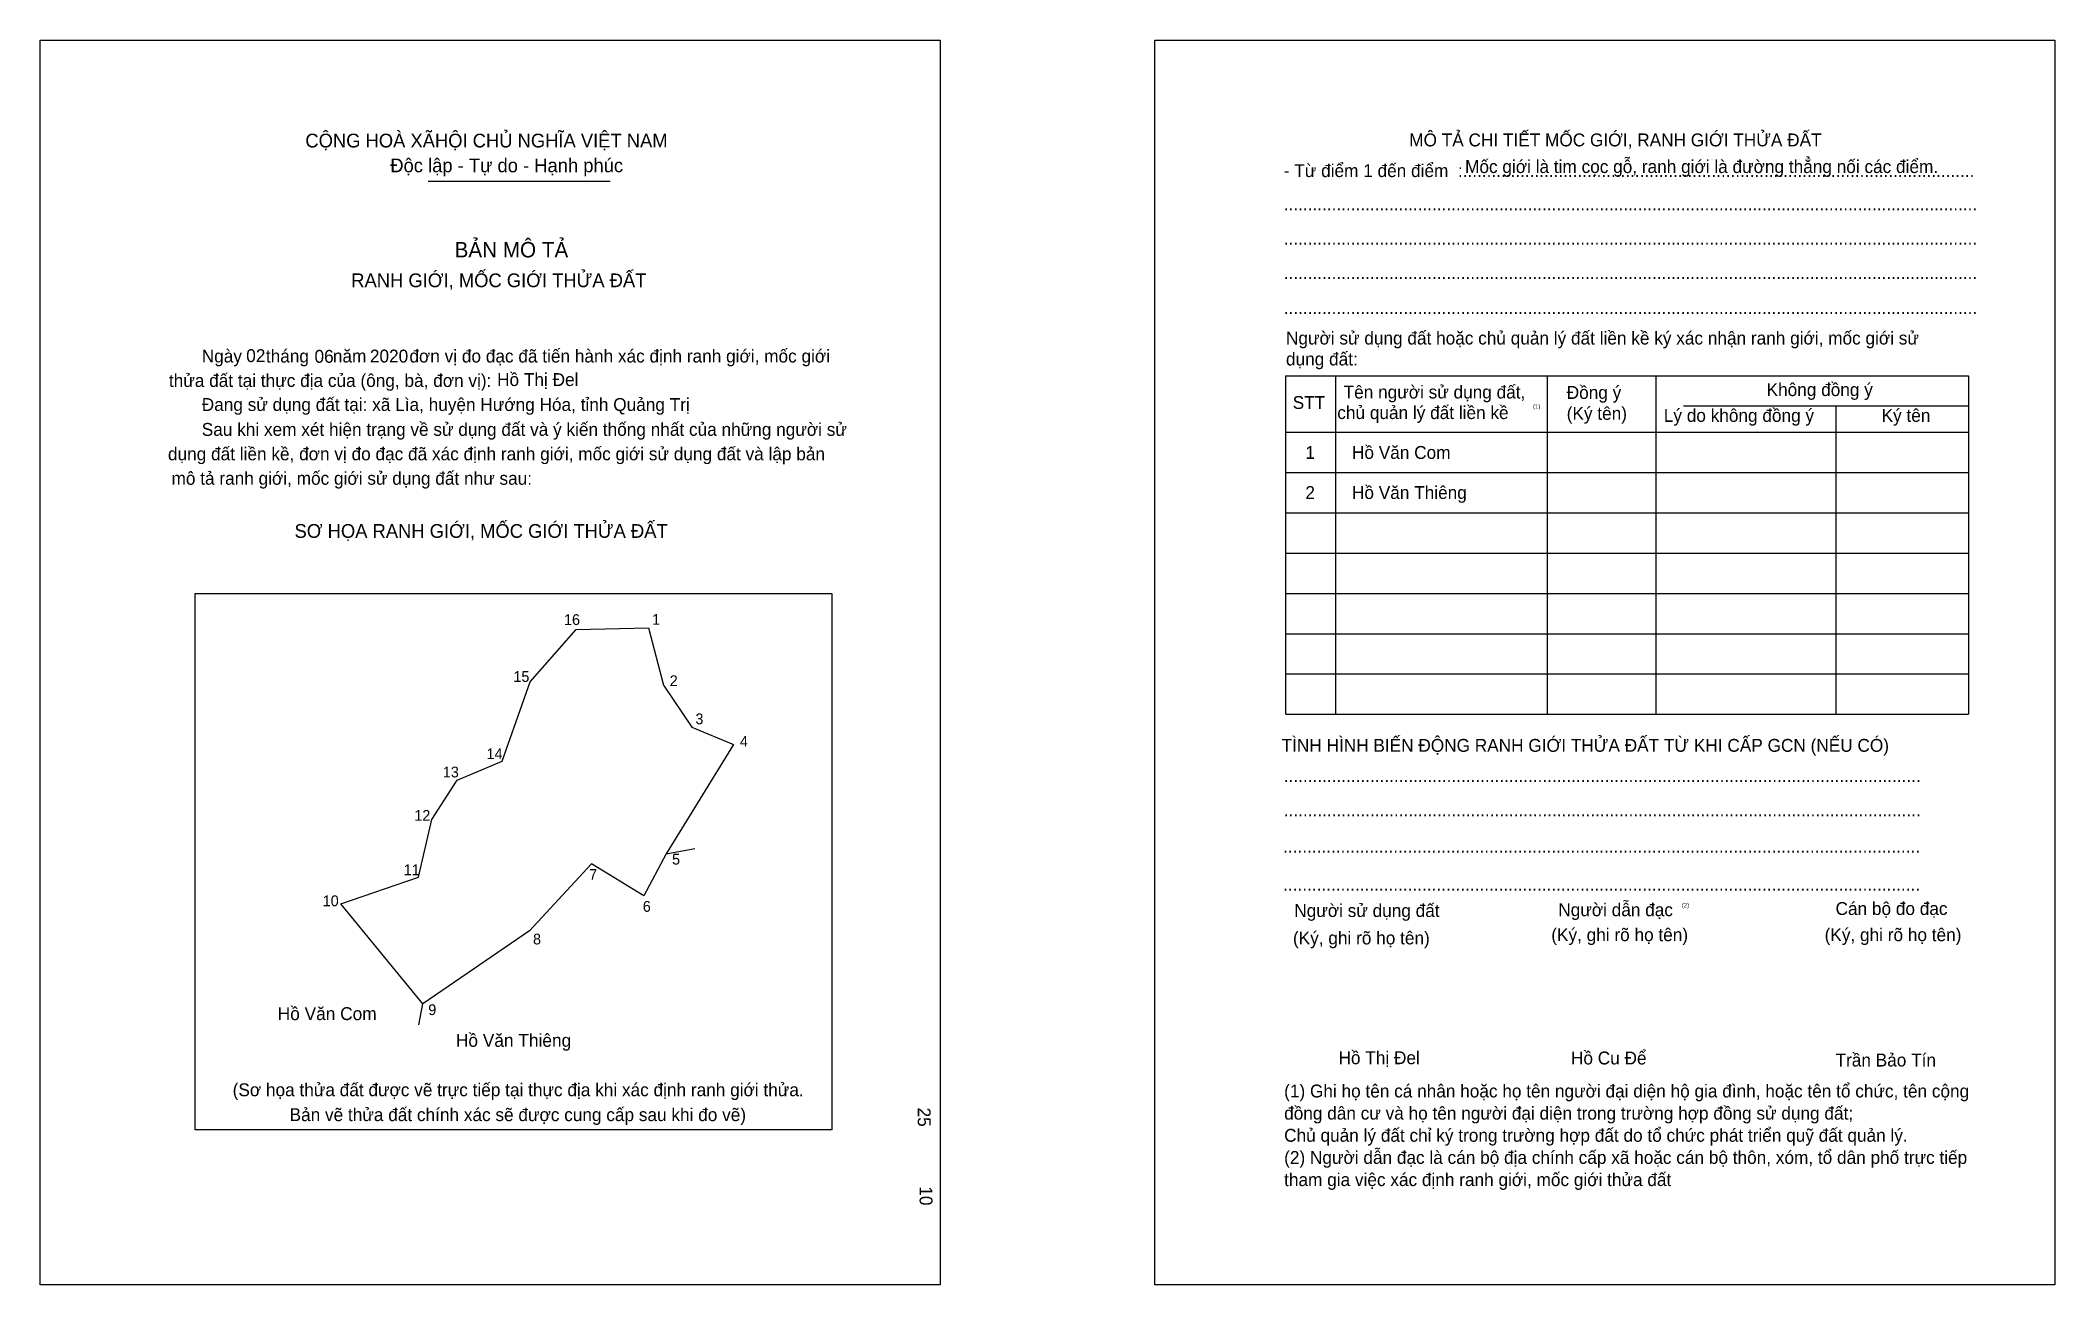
# Model space of a CAD drawing. Extents: x 549250 to 549954, y 1825153 to 1825588.
import ezdxf

# ---------------------------------------------------------------- set-up
doc = ezdxf.new("R2010")
doc.units = 0
for name, color, linetype in [('bmtKhungInTrang1', 7, 'Continuous'), ('bmtKhungInTrang2', 7, 'Continuous'), ('bmtNoiDung', 7, 'Continuous'), ('bmtTemplate', 7, 'Continuous'), ('CanhThua', 7, 'Continuous'), ('RauThua', 7, 'Continuous'), ('SoHieuDinhThua', 7, 'Continuous'), ('TenChuLanCan', 7, 'Continuous')]:
    doc.layers.add(name, color=color, linetype=linetype)

msp = doc.modelspace()

# ---------------------------------------------------------------- linework, layer by layer
at = {"layer": 'bmtKhungInTrang1'}
msp.add_lwpolyline([(549250.35, 1825587.84), (549564.9, 1825587.84), (549564.9, 1825152.78), (549250.35, 1825152.78)], close=True, dxfattribs=at)
at = {"layer": 'bmtKhungInTrang2'}
msp.add_lwpolyline([(549639.91, 1825587.84), (549954.45, 1825587.84), (549954.45, 1825152.78), (549639.91, 1825152.78)], close=True, dxfattribs=at)
at = {"layer": 'bmtTemplate'}
for p, q in [((549385.9, 1825538.53), (549449.51, 1825538.53)), ((549703.01, 1825470.49), (549703.01, 1825352.22)), ((549777, 1825470.49), (549777, 1825352.22)), ((549815.07, 1825470.63), (549815.07, 1825352.22)), ((549924.33, 1825470.49), (549924.33, 1825352.22)), ((549824.72, 1825460.07), (549924.33, 1825460.07)), ((549685.76, 1825450.78), (549924.33, 1825450.78)), ((549685.76, 1825436.7), (549924.33, 1825436.7)), ((549685.76, 1825422.62), (549924.33, 1825422.62)), ((549685.76, 1825408.54), (549924.33, 1825408.54)), ((549685.76, 1825394.46), (549924.33, 1825394.46)), ((549685.76, 1825380.38), (549924.33, 1825380.38)), ((549685.76, 1825366.3), (549924.33, 1825366.3)), ((549685.76, 1825352.22), (549924.33, 1825352.22))]:
    msp.add_line(p, q, dxfattribs=at)
for points in [[(549685.6, 1825470.49), (549924.33, 1825470.49)], [(549685.6, 1825470.49), (549685.6, 1825352.22)], [(549877.9, 1825459.93), (549877.9, 1825352.22)]]:
    msp.add_lwpolyline(points, dxfattribs=at)
msp.add_lwpolyline([(549304.47, 1825206.96), (549304.47, 1825394.45), (549527.03, 1825394.45), (549527.03, 1825206.96)], close=True, dxfattribs=at)
at = {"layer": 'CanhThua'}
for p, q in [((549421.55, 1825363.5), (549437.67, 1825381.88)), ((549437.67, 1825381.88), (549462.96, 1825382.37)), ((549462.96, 1825382.37), (549468.2, 1825362.38)), ((549411.76, 1825335.82), (549421.55, 1825363.5)), ((549468.2, 1825362.38), (549478.12, 1825347.71)), ((549478.12, 1825347.71), (549492.6, 1825341.6)), ((549492.6, 1825341.6), (549469.12, 1825303.41)), ((549396.03, 1825329.14), (549411.76, 1825335.82)), ((549387.23, 1825315.39), (549396.03, 1825329.14)), ((549382.59, 1825295.3), (549387.23, 1825315.39)), ((549469.12, 1825303.41), (549461.25, 1825288.68)), ((549442.96, 1825299.96), (549421.34, 1825276.47)), ((549461.25, 1825288.68), (549442.96, 1825299.96)), ((549355.36, 1825285.98), (549382.59, 1825295.3)), ((549384.09, 1825251.02), (549355.36, 1825285.98)), ((549421.34, 1825276.47), (549384.09, 1825251.02))]:
    msp.add_line(p, q, dxfattribs=at)
at = {"layer": 'RauThua'}
for p, q in [((549469.12, 1825303.41), (549479.08, 1825305.25)), ((549382.65, 1825243.66), (549384.09, 1825251.02))]:
    msp.add_line(p, q, dxfattribs=at)

# ---------------------------------------------------------------- texts
at = {"layer": 'bmtNoiDung'}
for s, height, p in [('02', 4.501, (549322.33, 1825475.34)), ('06', 4.501, (549346.2, 1825475.09)), ('2020', 4.501, (549365.56, 1825475.19)), ('Hồ Thị Đel', 4.501, (549410.02, 1825466.97)), ('1', 4.5, (549692.53, 1825441.49)), ('Hồ Văn Com ', 4.5006, (549708.82, 1825441.49)), ('2', 4.5, (549692.53, 1825427.48)), ('Hồ Văn Thiêng ', 4.5006, (549708.82, 1825427.48)), ('Hồ Thị Đel', 4.501, (549704.11, 1825229.88))]:
    msp.add_text(s, height=height, dxfattribs=at).set_placement(p)
for s, p in [('25', (549557.06, 1825214.71)), ('10', (549557.7, 1825187.17))]:
    msp.add_text(s, height=4.501, rotation=270, dxfattribs=at).set_placement(p)
at = {"layer": 'bmtTemplate'}
for s, height, p in [('CỘNG HOÀ XÃHỘI CHỦ NGHĨA VIỆT NAM', 4.8006, (549343, 1825550.37)), ('MÔ TẢ CHI TIẾT MỐC GIỚI, RANH GIỚI THỬA ĐẤT', 4.4989, (549728.84, 1825550.75)), ('Độc lập - Tự do - Hạnh phúc', 4.8006, (549372.69, 1825541.69)), ('- Từ điểm 1 đến điểm  :...........................................................................................................', 4.49887, (549684.99, 1825540.02)), ('Mốc giới là tim cọc gỗ, ranh giới là đường thẳng nối các điểm.', 4.4989, (549748.36, 1825541.43)), ('.................................................................................................................................................', 4.49887, (549684.99, 1825528.36)), ('BẢN MÔ TẢ', 5.401, (549395.16, 1825511.93)), ('.................................................................................................................................................', 4.49887, (549684.99, 1825516.4)), ('RANH GIỚI, MỐC GIỚI THỬA ĐẤT', 4.8006, (549359.05, 1825501.52)), ('.................................................................................................................................................', 4.49887, (549684.99, 1825504.43)), ('.................................................................................................................................................', 4.49887, (549684.99, 1825492.18)), ('Người sử dụng đất hoặc chủ quản lý đất liền kề ký xác nhận ranh giới, mốc giới sử', 4.4989, (549685.76, 1825481.48)), ('Ngày     tháng     năm         đơn vị đo đạc đã tiến hành xác định ranh giới, mốc giới ', 4.5006, (549306.79, 1825475.19)), ('dụng đất:', 4.499, (549685.76, 1825474.16)), ('thửa đất tại thực địa của (ông, bà, đơn vị):', 4.5006, (549295.31, 1825466.64)), ('Tên người sử dụng đất,', 4.4989, (549705.91, 1825462.61)), ('Đồng ý', 4.499, (549783.88, 1825462.47)), ('Không đồng ý', 4.4989, (549853.75, 1825463.46)), ('Đang sử dụng đất tại: xã Lìa, huyện Hướng Hóa, tỉnh Quảng Trị', 4.5006, (549306.79, 1825458.25)), ('STT', 4.499, (549688.11, 1825458.95)), ('chủ quản lý đất liền kề', 4.4989, (549703.7, 1825455.42)), ('(1)', 1.5, (549772.13, 1825459.11)), ('(Ký tên)', 4.499, (549783.88, 1825455.15)), ('Lý do không đồng ý', 4.4989, (549817.82, 1825454.44)), ('Ký tên', 4.499, (549893.95, 1825454.44)), ('Sau khi xem xét hiện trạng về sử dụng đất và ý kiến thống nhất của những người sử ', 4.5006, (549306.79, 1825449.55)), ('dụng đất liền kề, đơn vị đo đạc đã xác định ranh giới, mốc giới sử dụng đất và lập bản', 4.5006, (549294.98, 1825441)), ('mô tả ranh giới, mốc giới sử dụng đất như sau:', 4.5006, (549296.22, 1825432.45)), ('SƠ HỌA RANH GIỚI, MỐC GIỚI THỬA ĐẤT', 4.8006, (549339.22, 1825413.89)), ('TÌNH HÌNH BIẾN ĐỘNG RANH GIỚI THỬA ĐẤT TỪ KHI CẤP GCN (NẾU CÓ)', 4.4989, (549684.23, 1825339.09)), ('.....................................................................................................................................', 4.50561, (549684.99, 1825328.5)), ('.....................................................................................................................................', 4.50561, (549684.99, 1825316.54)), ('.....................................................................................................................................', 4.50561, (549684.76, 1825303.86)), ('.....................................................................................................................................', 4.50561, (549684.76, 1825290.49)), ('Người sử dụng đất', 4.4989, (549688.66, 1825281.34)), ('Người dẫn đạc', 4.4989, (549780.94, 1825281.62)), ('(2)', 1.5, (549824.14, 1825284.72)), ('Cán bộ đo đạc', 4.4989, (549877.85, 1825282.04)), ('(Ký, ghi rõ họ tên)', 4.4989, (549688.2, 1825271.76)), ('(Ký, ghi rõ họ tên)', 4.4989, (549778.49, 1825272.89)), ('(Ký, ghi rõ họ tên)', 4.4989, (549874.03, 1825272.89)), ('Hồ Cu Để', 4.499, (549785.37, 1825229.79)), ('Trần Bảo Tín', 4.4989, (549877.85, 1825229.07)), ('(Sơ họa thửa đất được vẽ trực tiếp tại thực địa khi xác định ranh giới thửa.', 4.5006, (549317.59, 1825218.68)), ('(1) Ghi họ tên cá nhân hoặc họ tên người đại diện hộ gia đình, hoặc tên tổ chức, tên cộng', 4.4989, (549685.12, 1825218.25)), ('Bản vẽ thửa đất chính xác sẽ được cung cấp sau khi đo vẽ)', 4.5006, (549337.49, 1825209.98)), ('đồng dân cư và họ tên người đại diện trong trường hợp đồng sử dụng đất;', 4.4989, (549685.12, 1825210.5)), ('Chủ quản lý đất chỉ ký trong trường hợp đất do tổ chức phát triển quỹ đất quản lý.', 4.4989, (549685.12, 1825202.76)), ('(2) Người dẫn đạc là cán bộ địa chính cấp xã hoặc cán bộ thôn, xóm, tổ dân phố trực tiếp', 4.4989, (549685.12, 1825195.02)), ('tham gia việc xác định ranh giới, mốc giới thửa đất', 4.4989, (549685.12, 1825187.27))]:
    msp.add_text(s, height=height, dxfattribs=at).set_placement(p)
at = {"layer": 'SoHieuDinhThua'}
for s, height, p in [('16', 3.765, (549433.41, 1825383.41)), ('1', 3.76, (549464.19, 1825383.49)), ('15', 3.765, (549415.71, 1825363.52)), ('2', 3.76, (549470.36, 1825362.05)), ('3', 3.76, (549479.35, 1825348.73)), ('14', 3.765, (549406.33, 1825336.52)), ('4', 3.76, (549494.89, 1825340.86)), ('13', 3.765, (549391.05, 1825330.14)), ('12', 3.765, (549381.09, 1825314.96)), ('5', 3.76, (549471.17, 1825299.66)), ('11', 3.765, (549377.35, 1825295.94)), ('7', 3.76, (549442.21, 1825294.35)), ('10', 3.765, (549349.06, 1825285.12)), ('6', 3.76, (549460.95, 1825283.16)), ('8', 3.76, (549422.57, 1825271.74)), ('9', 3.76, (549385.97, 1825247.06))]:
    msp.add_text(s, height=height, dxfattribs=at).set_placement(p)
at = {"layer": 'TenChuLanCan'}
for s, height, p in [('Hồ Văn Com', 4.518, (549333.34, 1825245.29)), ('Hồ Văn Thiêng', 4.5177, (549395.62, 1825235.95))]:
    msp.add_text(s, height=height, dxfattribs=at).set_placement(p)

doc.saveas('drawing.dxf')
